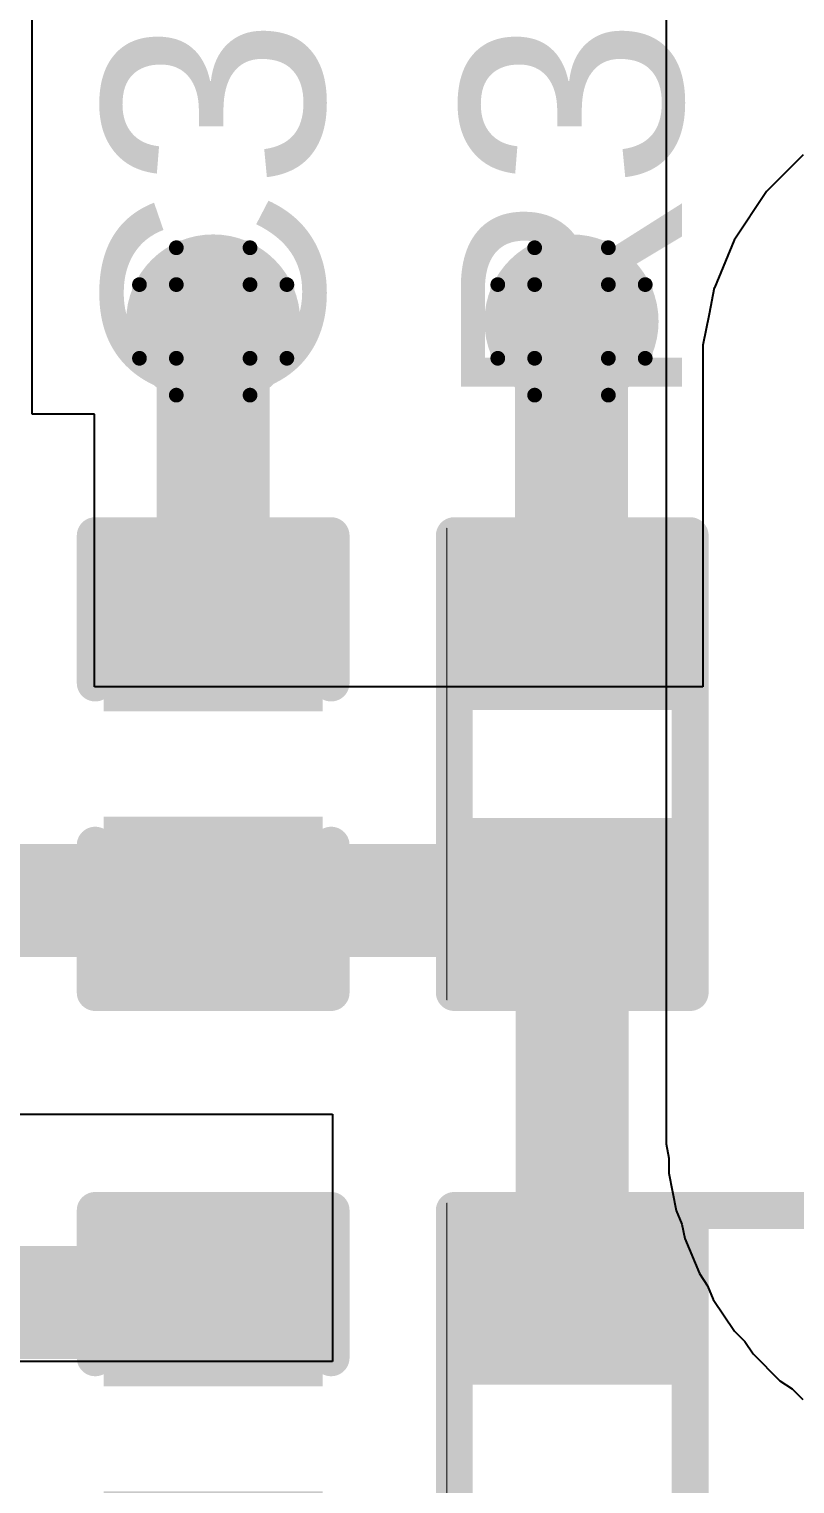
# Model space of a CAD drawing. Header units: inches. Extents: x -18 to 202, y -11 to 119.
# Drawn here: x 43.52 to 46.15, y 12.25 to 17.27 of the extents above; entities that cross this region are included whole.
import ezdxf

# ---------------------------------------------------------------- set-up
doc = ezdxf.new("R2010")
doc.units = ezdxf.units.IN
for name, color, linetype in [('Board Outline', 216, 'Continuous'), ('Bottom Layer', 5, 'Continuous'), ('Drill Drawing', 1, 'Continuous'), ('Ground', 16, 'Continuous'), ('Power', 76, 'Continuous'), ('Top Layer', 1, 'Continuous'), ('Top Overlay', 2, 'Continuous'), ('Top Paste', 8, 'Continuous'), ('Top Solder', 216, 'Continuous'), ('Via Holes', 16, 'Continuous')]:
    doc.layers.add(name, color=color, linetype=linetype)
doc.styles.add('Arial', font='', dxfattribs={"height": 0.2})
doc.styles.get('Arial').set_extended_font_data('Arial')

# ---------------------------------------------------------------- blocks, each defined once
blk = doc.blocks.new('R___0402_54')
at = {"layer": 'Top Layer'}
for points in [[(-0.6985050799999999, -0.31749746), (-0.6985050799999999, 0.3175025399999999), (-0.24130508, 0.3175025400000001), (-0.2413050799999999, -0.31749746)], [(0.2413000000000001, -0.3175), (0.2412999999999999, 0.3174999999999999), (0.6985, 0.3175), (0.6985, -0.3174999999999999)]]:
    blk.add_hatch(color=1, dxfattribs=at).paths.add_polyline_path(points)
at = {"layer": 'Top Paste'}
for points in [[(-0.6985050799999999, -0.31749746), (-0.6985050799999999, 0.3175025399999999), (-0.24130508, 0.3175025400000001), (-0.2413050799999999, -0.31749746)], [(0.2413000000000001, -0.3175), (0.2412999999999999, 0.3174999999999999), (0.6985, 0.3175), (0.6985, -0.3174999999999999)]]:
    blk.add_hatch(color=8, dxfattribs=at).paths.add_polyline_path(points)
at = {"layer": 'Top Solder'}
for points in [[(-0.75350624, -0.3724986200000001), (-0.75350624, 0.3725036999999999), (-0.1863039200000001, 0.3725037), (-0.1863039199999999, -0.3724986199999999)], [(0.18629884, -0.3725011600000001), (0.1862988399999999, 0.3725011599999999), (0.75350116, 0.3725011600000001), (0.75350116, -0.3725011599999999)]]:
    blk.add_hatch(color=216, dxfattribs=at).paths.add_polyline_path(points)
at = {"layer": 'Top Overlay'}
for points in [[(-0.78740254, -0.40640254, 0.127, 0.127, 0), (-0.7874, 0.4064, 0.127, 0.127, 0)], [(0.7874, 0.40639746, 0.127, 0.127, 0), (-0.7874, 0.4064, 0.127, 0.127, 0)], [(0.7874, -0.4064, 0.127, 0.127, 0), (0.7874, 0.40639746, 0.127, 0.127, 0)], [(-0.78740254, -0.40640254, 0.127, 0.127, 0), (0.7874, -0.4064, 0.127, 0.127, 0)], [(0.81279492, -0.4318, 0.0032258, 0.0032258, 0), (-0.8128, -0.4318, 0.0032258, 0.0032258, 0)]]:
    blk.add_lwpolyline(points, format="xyseb", dxfattribs=at)
for points in [[(-0.8191499999999999, 0.4064, 0.0635, 0.0635, 1), (-0.7556499999999999, 0.4064, 0.0635, 0.0635, 1)], [(-0.8191499999999999, 0.4064, 0.0635, 0.0635, 1), (-0.7556499999999999, 0.4064, 0.0635, 0.0635, 1)], [(0.7556499999999999, 0.40639746, 0.0635, 0.0635, 1), (0.8191499999999999, 0.40639746, 0.0635, 0.0635, 1)], [(0.7556499999999999, 0.40639746, 0.0635, 0.0635, 1), (0.8191499999999999, 0.40639746, 0.0635, 0.0635, 1)], [(-0.8191525399999998, -0.40640254, 0.0635, 0.0635, 1), (-0.75565254, -0.40640254, 0.0635, 0.0635, 1)], [(-0.8191525399999998, -0.40640254, 0.0635, 0.0635, 1), (-0.75565254, -0.40640254, 0.0635, 0.0635, 1)], [(0.7556499999999999, -0.4064, 0.0635, 0.0635, 1), (0.8191499999999999, -0.4064, 0.0635, 0.0635, 1)], [(0.7556499999999999, -0.4064, 0.0635, 0.0635, 1), (0.8191499999999999, -0.4064, 0.0635, 0.0635, 1)], [(-0.81360518, -0.4318, 0.0016129, 0.0016129, 1), (-0.8119948199999999, -0.4318, 0.0016129, 0.0016129, 1)], [(0.8119897399999999, -0.4318, 0.0016129, 0.0016129, 1), (0.8136000999999999, -0.4318, 0.0016129, 0.0016129, 1)]]:
    blk.add_lwpolyline(points, format="xyseb", close=True, dxfattribs=at)
blk = doc.blocks.new('R___0402_56')
at = {"layer": 'Top Layer'}
for points in [[(-0.69849746, -0.3175025400000001), (-0.69849746, 0.31749746), (-0.24129746, 0.31749746), (-0.2412974599999999, -0.3175025399999999)], [(0.2413025400000001, -0.3175), (0.2413025399999999, 0.3174999999999999), (0.6985025399999999, 0.3175), (0.6985025399999999, -0.3174999999999999)]]:
    blk.add_hatch(color=1, dxfattribs=at).paths.add_polyline_path(points)
at = {"layer": 'Top Paste'}
for points in [[(-0.69849746, -0.3175025400000001), (-0.69849746, 0.31749746), (-0.24129746, 0.31749746), (-0.2412974599999999, -0.3175025399999999)], [(0.2413025400000001, -0.3175), (0.2413025399999999, 0.3174999999999999), (0.6985025399999999, 0.3175), (0.6985025399999999, -0.3174999999999999)]]:
    blk.add_hatch(color=8, dxfattribs=at).paths.add_polyline_path(points)
at = {"layer": 'Top Solder'}
for points in [[(-0.7534986199999999, -0.3725037), (-0.7534986199999999, 0.3724986199999999), (-0.1862963000000001, 0.3724986200000001), (-0.1862962999999999, -0.3725036999999999)], [(0.1863013800000001, -0.3725011600000001), (0.1863013799999999, 0.3725011599999999), (0.7535037, 0.3725011600000001), (0.7535037, -0.3725011599999999)]]:
    blk.add_hatch(color=216, dxfattribs=at).paths.add_polyline_path(points)
at = {"layer": 'Top Overlay'}
for points in [[(0.78739746, 0.40639746, 0.127, 0.127, 0), (-0.7874, 0.40639746, 0.127, 0.127, 0)], [(-0.7874, -0.4064, 0.127, 0.127, 0), (-0.7874, 0.40639746, 0.127, 0.127, 0)], [(0.7874050799999999, -0.40640508, 0.127, 0.127, 0), (0.78739746, 0.40639746, 0.127, 0.127, 0)], [(0.7874050799999999, -0.40640508, 0.127, 0.127, 0), (-0.7874, -0.4064, 0.127, 0.127, 0)], [(0.8127974599999999, -0.43180254, 0.0032258, 0.0032258, 0), (-0.8128, -0.4318, 0.0032258, 0.0032258, 0)]]:
    blk.add_lwpolyline(points, format="xyseb", dxfattribs=at)
for points in [[(-0.8191499999999999, 0.40639746, 0.0635, 0.0635, 1), (-0.7556499999999999, 0.40639746, 0.0635, 0.0635, 1)], [(-0.8191499999999999, 0.40639746, 0.0635, 0.0635, 1), (-0.7556499999999999, 0.40639746, 0.0635, 0.0635, 1)], [(0.7556474599999999, 0.40639746, 0.0635, 0.0635, 1), (0.8191474599999999, 0.40639746, 0.0635, 0.0635, 1)], [(0.7556474599999999, 0.40639746, 0.0635, 0.0635, 1), (0.8191474599999999, 0.40639746, 0.0635, 0.0635, 1)], [(-0.8191499999999999, -0.4064, 0.0635, 0.0635, 1), (-0.7556499999999999, -0.4064, 0.0635, 0.0635, 1)], [(-0.8191499999999999, -0.4064, 0.0635, 0.0635, 1), (-0.7556499999999999, -0.4064, 0.0635, 0.0635, 1)], [(0.75565508, -0.40640508, 0.0635, 0.0635, 1), (0.8191550799999999, -0.40640508, 0.0635, 0.0635, 1)], [(0.75565508, -0.40640508, 0.0635, 0.0635, 1), (0.8191550799999999, -0.40640508, 0.0635, 0.0635, 1)], [(-0.81360518, -0.4318, 0.0016129, 0.0016129, 1), (-0.8119948199999999, -0.4318, 0.0016129, 0.0016129, 1)], [(0.81199228, -0.43180254, 0.0016129, 0.0016129, 1), (0.8136026399999999, -0.43180254, 0.0016129, 0.0016129, 1)]]:
    blk.add_lwpolyline(points, format="xyseb", close=True, dxfattribs=at)
blk = doc.blocks.new('C___0402_105')
at = {"layer": 'Top Layer'}
for points in [[(-0.6985050799999999, -0.3175), (-0.6985050799999999, 0.3174999999999999), (-0.24130508, 0.3175), (-0.2413050799999999, -0.3174999999999999)], [(0.24129746, -0.3175), (0.2412974599999999, 0.3174999999999999), (0.69849746, 0.3175), (0.69849746, -0.3174999999999999)]]:
    blk.add_hatch(color=1, dxfattribs=at).paths.add_polyline_path(points)
at = {"layer": 'Top Paste'}
for points in [[(-0.6985050799999999, -0.3175), (-0.6985050799999999, 0.3174999999999999), (-0.24130508, 0.3175), (-0.2413050799999999, -0.3174999999999999)], [(0.24129746, -0.3175), (0.2412974599999999, 0.3174999999999999), (0.69849746, 0.3175), (0.69849746, -0.3174999999999999)]]:
    blk.add_hatch(color=8, dxfattribs=at).paths.add_polyline_path(points)
at = {"layer": 'Top Solder'}
for points in [[(-0.75850496, -0.3774998800000001), (-0.75850496, 0.3774998799999999), (-0.1813052000000001, 0.3774998800000001), (-0.1813051999999999, -0.3774998799999999)], [(0.1812975800000001, -0.3774998800000001), (0.1812975799999999, 0.3774998799999999), (0.7584973399999999, 0.3774998800000001), (0.7584973399999999, -0.3774998799999999)]]:
    blk.add_hatch(color=216, dxfattribs=at).paths.add_polyline_path(points)
at = {"layer": 'Top Overlay'}
for points in [[(-0.7874, -0.4064, 0.127, 0.127, 0), (-0.7874050799999999, 0.40640508, 0.127, 0.127, 0)], [(-0.27940508, 0.40640508, 0.127, 0.127, 0), (-0.7874050799999999, 0.40640508, 0.127, 0.127, 0)], [(0.78739746, 0.40639746, 0.127, 0.127, 0), (0.2794, 0.40640508, 0.127, 0.127, 0)], [(0.78740254, -0.40640254, 0.127, 0.127, 0), (0.78739746, 0.40639746, 0.127, 0.127, 0)], [(-0.27940254, -0.40640508, 0.127, 0.127, 0), (-0.7874, -0.4064, 0.127, 0.127, 0)], [(0.78740254, -0.40640254, 0.127, 0.127, 0), (0.2794, -0.40640254, 0.127, 0.127, 0)]]:
    blk.add_lwpolyline(points, format="xyseb", dxfattribs=at)
for points in [[(-0.8191550799999999, 0.40640508, 0.0635, 0.0635, 1), (-0.75565508, 0.40640508, 0.0635, 0.0635, 1)], [(-0.8191550799999999, 0.40640508, 0.0635, 0.0635, 1), (-0.75565508, 0.40640508, 0.0635, 0.0635, 1)], [(-0.31115508, 0.40640508, 0.0635, 0.0635, 1), (-0.24765508, 0.40640508, 0.0635, 0.0635, 1)], [(0.24765, 0.40640508, 0.0635, 0.0635, 1), (0.31115, 0.40640508, 0.0635, 0.0635, 1)], [(0.7556474599999999, 0.40639746, 0.0635, 0.0635, 1), (0.8191474599999999, 0.40639746, 0.0635, 0.0635, 1)], [(0.7556474599999999, 0.40639746, 0.0635, 0.0635, 1), (0.8191474599999999, 0.40639746, 0.0635, 0.0635, 1)], [(-0.8191499999999999, -0.4064, 0.0635, 0.0635, 1), (-0.7556499999999999, -0.4064, 0.0635, 0.0635, 1)], [(-0.8191499999999999, -0.4064, 0.0635, 0.0635, 1), (-0.7556499999999999, -0.4064, 0.0635, 0.0635, 1)], [(-0.31115254, -0.40640508, 0.0635, 0.0635, 1), (-0.24765254, -0.40640508, 0.0635, 0.0635, 1)], [(0.24765, -0.40640254, 0.0635, 0.0635, 1), (0.31115, -0.40640254, 0.0635, 0.0635, 1)], [(0.75565254, -0.40640254, 0.0635, 0.0635, 1), (0.8191525399999998, -0.40640254, 0.0635, 0.0635, 1)], [(0.75565254, -0.40640254, 0.0635, 0.0635, 1), (0.8191525399999998, -0.40640254, 0.0635, 0.0635, 1)]]:
    blk.add_lwpolyline(points, format="xyseb", close=True, dxfattribs=at)
blk = doc.blocks.new('C___0402_106')
at = {"layer": 'Top Layer'}
for points in [[(-0.6985025399999999, -0.3175025400000001), (-0.6985025399999999, 0.31749746), (-0.2413025400000001, 0.31749746), (-0.2413025399999999, -0.3175025399999999)], [(0.2413000000000001, -0.3175025400000001), (0.2412999999999999, 0.31749746), (0.6985, 0.31749746), (0.6985, -0.3175025399999999)]]:
    blk.add_hatch(color=1, dxfattribs=at).paths.add_polyline_path(points)
at = {"layer": 'Top Paste'}
for points in [[(-0.6985025399999999, -0.3175025400000001), (-0.6985025399999999, 0.31749746), (-0.2413025400000001, 0.31749746), (-0.2413025399999999, -0.3175025399999999)], [(0.2413000000000001, -0.3175025400000001), (0.2412999999999999, 0.31749746), (0.6985, 0.31749746), (0.6985, -0.3175025399999999)]]:
    blk.add_hatch(color=8, dxfattribs=at).paths.add_polyline_path(points)
at = {"layer": 'Top Solder'}
for points in [[(-0.75850242, -0.3775024200000001), (-0.75850242, 0.3774973399999999), (-0.1813026600000001, 0.3774973400000001), (-0.1813026599999999, -0.3775024199999999)], [(0.1813001200000001, -0.3775024200000001), (0.1813001199999999, 0.3774973399999999), (0.7584998799999999, 0.3774973400000001), (0.7584998799999999, -0.3775024199999999)]]:
    blk.add_hatch(color=216, dxfattribs=at).paths.add_polyline_path(points)
at = {"layer": 'Top Overlay'}
for points in [[(-0.78739746, -0.40640254, 0.127, 0.127, 0), (-0.78739746, 0.4064, 0.127, 0.127, 0)], [(-0.27940254, 0.4064, 0.127, 0.127, 0), (-0.78739746, 0.4064, 0.127, 0.127, 0)], [(0.27940254, 0.4064, 0.127, 0.127, 0), (0.78740254, 0.40640254, 0.127, 0.127, 0)], [(0.78740254, -0.40640508, 0.127, 0.127, 0), (0.78740254, 0.40640254, 0.127, 0.127, 0)], [(-0.2794, -0.40640508, 0.127, 0.127, 0), (-0.78739746, -0.40640254, 0.127, 0.127, 0)], [(0.78740254, -0.40640508, 0.127, 0.127, 0), (0.27940508, -0.40640508, 0.127, 0.127, 0)]]:
    blk.add_lwpolyline(points, format="xyseb", dxfattribs=at)
for points in [[(-0.8191474599999999, 0.4064, 0.0635, 0.0635, 1), (-0.7556474599999999, 0.4064, 0.0635, 0.0635, 1)], [(-0.8191474599999999, 0.4064, 0.0635, 0.0635, 1), (-0.7556474599999999, 0.4064, 0.0635, 0.0635, 1)], [(-0.31115254, 0.4064, 0.0635, 0.0635, 1), (-0.24765254, 0.4064, 0.0635, 0.0635, 1)], [(0.24765254, 0.4064, 0.0635, 0.0635, 1), (0.31115254, 0.4064, 0.0635, 0.0635, 1)], [(0.75565254, 0.40640254, 0.0635, 0.0635, 1), (0.8191525399999998, 0.40640254, 0.0635, 0.0635, 1)], [(0.75565254, 0.40640254, 0.0635, 0.0635, 1), (0.8191525399999998, 0.40640254, 0.0635, 0.0635, 1)], [(-0.8191474599999999, -0.40640254, 0.0635, 0.0635, 1), (-0.7556474599999999, -0.40640254, 0.0635, 0.0635, 1)], [(-0.8191474599999999, -0.40640254, 0.0635, 0.0635, 1), (-0.7556474599999999, -0.40640254, 0.0635, 0.0635, 1)], [(-0.31115, -0.40640508, 0.0635, 0.0635, 1), (-0.24765, -0.40640508, 0.0635, 0.0635, 1)], [(0.24765508, -0.40640508, 0.0635, 0.0635, 1), (0.31115508, -0.40640508, 0.0635, 0.0635, 1)], [(0.75565254, -0.40640508, 0.0635, 0.0635, 1), (0.8191525399999998, -0.40640508, 0.0635, 0.0635, 1)], [(0.75565254, -0.40640508, 0.0635, 0.0635, 1), (0.8191525399999998, -0.40640508, 0.0635, 0.0635, 1)]]:
    blk.add_lwpolyline(points, format="xyseb", close=True, dxfattribs=at)

msp = doc.modelspace()

# ---------------------------------------------------------------- hatches: boundary and pattern name
at = {"layer": 'Bottom Layer'}
h = msp.add_hatch(color=5, dxfattribs=at)
edge = h.paths.add_edge_path()
edge.add_arc((44.14961706, 16.26007162), 0.2999994, 0, 360)
h = msp.add_hatch(color=5, dxfattribs=at)
edge = h.paths.add_edge_path()
edge.add_arc((45.38432884, 16.26007162), 0.2999994, 0, 360)
at = {"layer": 'Ground'}
h = msp.add_hatch(color=16, dxfattribs=at)
edge = h.paths.add_edge_path()
edge.add_arc((44.14961706, 16.26007162), 0.2999994, 0, 360)
h = msp.add_hatch(color=16, dxfattribs=at)
edge = h.paths.add_edge_path()
edge.add_arc((45.38432884, 16.26007162), 0.2999994, 0, 360)
at = {"layer": 'Power'}
h = msp.add_hatch(color=76, dxfattribs=at)
edge = h.paths.add_edge_path()
edge.add_arc((44.14961706, 16.26007162), 0.2999994, 0, 360)
h = msp.add_hatch(color=76, dxfattribs=at)
edge = h.paths.add_edge_path()
edge.add_arc((45.38432884, 16.26007162), 0.2999994, 0, 360)
at = {"layer": 'Top Layer'}
h = msp.add_hatch(color=1, dxfattribs=at)
edge = h.paths.add_edge_path()
edge.add_arc((44.14961706, 16.26007162), 0.2999994, 0, 360)
h = msp.add_hatch(color=1, dxfattribs=at)
edge = h.paths.add_edge_path()
edge.add_arc((45.38432884, 16.26007162), 0.2999994, 0, 360)
at = {"layer": 'Via Holes'}
h = msp.add_hatch(color=7, dxfattribs=at)
edge = h.paths.add_edge_path()
edge.add_arc((44.14961706, 16.26007162), 0.1499997, 0, 360)
h = msp.add_hatch(color=7, dxfattribs=at)
edge = h.paths.add_edge_path()
edge.add_arc((45.38432884, 16.26007162), 0.1499997, 0, 360)

# ---------------------------------------------------------------- linework, layer by layer
at = {"layer": 'Board Outline'}
msp.add_lwpolyline([(44.2298709, 62.30989315999999, 0.254, 0.254, -3.535496147403243), (7.564747379999999, 62.28912103999999, 0.254, 0.254, 0)], format="xyseb", dxfattribs=at)
at = {"layer": 'Bottom Layer'}
for p, q in [((45.71004828, 23.27102534), (45.71004828, 13.49106522)), ((45.71004828, 13.49106522), (45.71004574, 13.42566276)), ((45.71004574, 13.42566276), (45.71999745999999, 13.37561968)), ((45.71999745999999, 13.37561968), (45.71999745999999, 13.32459362)), ((45.71999745999999, 13.32459362), (45.74551683999999, 13.19630076)), ((45.74551683999999, 13.19630076), (45.76504182, 13.14916344)), ((45.76504182, 13.14916344), (45.774991, 13.09914322)), ((45.774991, 13.09914322), (45.82504678, 12.97829256)), ((45.82504678, 12.97829256), (45.8533881, 12.93587456)), ((45.8533881, 12.93587456), (45.87291054, 12.88874486)), ((45.87291054, 12.88874486), (45.94558248, 12.77998206)), ((45.94558248, 12.77998206), (45.98165302, 12.74391152)), ((45.98165302, 12.74391152), (46.00999688, 12.70149098)), ((46.00999688, 12.70149098), (46.10249098, 12.60899688)), ((46.10249098, 12.60899688), (46.14491151999999, 12.58065302)), ((46.14491151999999, 12.58065302), (46.18098206, 12.54458248))]:
    msp.add_line(p, q, dxfattribs=at)
at = {"layer": 'Drill Drawing'}
for points in [[(44.02261705999999, 16.38707162, 0.0508, 0.0508, 0), (44.02261705999999, 16.51407162, 0.0508, 0.0508, 0)], [(44.02261705999999, 16.51407162, 0.0508, 0.0508, 0), (44.27661706, 16.51407162, 0.0508, 0.0508, 0)], [(44.27661706, 16.38707162, 0.0508, 0.0508, 0), (44.27661706, 16.51407162, 0.0508, 0.0508, 0)], [(45.25732883999999, 16.38707162, 0.0508, 0.0508, 0), (45.25732883999999, 16.51407162, 0.0508, 0.0508, 0)], [(45.25732883999999, 16.51407162, 0.0508, 0.0508, 0), (45.51132884, 16.51407162, 0.0508, 0.0508, 0)], [(45.51132884, 16.38707162, 0.0508, 0.0508, 0), (45.51132884, 16.51407162, 0.0508, 0.0508, 0)], [(43.89561706, 16.13307162, 0.0508, 0.0508, 0), (43.89561706, 16.38707162, 0.0508, 0.0508, 0)], [(43.89561706, 16.38707162, 0.0508, 0.0508, 0), (44.02261705999999, 16.38707162, 0.0508, 0.0508, 0)], [(44.27661706, 16.38707162, 0.0508, 0.0508, 0), (44.40361706, 16.38707162, 0.0508, 0.0508, 0)], [(44.40361706, 16.13307162, 0.0508, 0.0508, 0), (44.40361706, 16.38707162, 0.0508, 0.0508, 0)], [(45.13032884, 16.13307162, 0.0508, 0.0508, 0), (45.13032884, 16.38707162, 0.0508, 0.0508, 0)], [(45.13032884, 16.38707162, 0.0508, 0.0508, 0), (45.25732883999999, 16.38707162, 0.0508, 0.0508, 0)], [(45.51132884, 16.38707162, 0.0508, 0.0508, 0), (45.63832884, 16.38707162, 0.0508, 0.0508, 0)], [(45.63832884, 16.13307162, 0.0508, 0.0508, 0), (45.63832884, 16.38707162, 0.0508, 0.0508, 0)], [(43.89561706, 16.13307162, 0.0508, 0.0508, 0), (44.02261705999999, 16.13307162, 0.0508, 0.0508, 0)], [(44.02261705999999, 16.00607162, 0.0508, 0.0508, 0), (44.02261705999999, 16.13307162, 0.0508, 0.0508, 0)], [(44.27661706, 16.13307162, 0.0508, 0.0508, 0), (44.40361706, 16.13307162, 0.0508, 0.0508, 0)], [(44.27661706, 16.00607162, 0.0508, 0.0508, 0), (44.27661706, 16.13307162, 0.0508, 0.0508, 0)], [(45.13032884, 16.13307162, 0.0508, 0.0508, 0), (45.25732883999999, 16.13307162, 0.0508, 0.0508, 0)], [(45.25732883999999, 16.00607162, 0.0508, 0.0508, 0), (45.25732883999999, 16.13307162, 0.0508, 0.0508, 0)], [(45.51132884, 16.13307162, 0.0508, 0.0508, 0), (45.63832884, 16.13307162, 0.0508, 0.0508, 0)], [(45.51132884, 16.00607162, 0.0508, 0.0508, 0), (45.51132884, 16.13307162, 0.0508, 0.0508, 0)], [(44.02261705999999, 16.00607162, 0.0508, 0.0508, 0), (44.27661706, 16.00607162, 0.0508, 0.0508, 0)], [(45.25732883999999, 16.00607162, 0.0508, 0.0508, 0), (45.51132884, 16.00607162, 0.0508, 0.0508, 0)]]:
    msp.add_lwpolyline(points, format="xyseb", dxfattribs=at)
for points in [[(44.00991706, 16.51407162, 0.0254, 0.0254, 1), (44.03531706, 16.51407162, 0.0254, 0.0254, 1)], [(44.00991706, 16.51407162, 0.0254, 0.0254, 1), (44.03531706, 16.51407162, 0.0254, 0.0254, 1)], [(44.26391706, 16.51407162, 0.0254, 0.0254, 1), (44.28931706, 16.51407162, 0.0254, 0.0254, 1)], [(44.26391706, 16.51407162, 0.0254, 0.0254, 1), (44.28931706, 16.51407162, 0.0254, 0.0254, 1)], [(45.24462884, 16.51407162, 0.0254, 0.0254, 1), (45.27002884, 16.51407162, 0.0254, 0.0254, 1)], [(45.24462884, 16.51407162, 0.0254, 0.0254, 1), (45.27002884, 16.51407162, 0.0254, 0.0254, 1)], [(45.49862883999999, 16.51407162, 0.0254, 0.0254, 1), (45.52402883999999, 16.51407162, 0.0254, 0.0254, 1)], [(45.49862883999999, 16.51407162, 0.0254, 0.0254, 1), (45.52402883999999, 16.51407162, 0.0254, 0.0254, 1)], [(43.88291706, 16.38707162, 0.0254, 0.0254, 1), (43.90831705999999, 16.38707162, 0.0254, 0.0254, 1)], [(43.88291706, 16.38707162, 0.0254, 0.0254, 1), (43.90831705999999, 16.38707162, 0.0254, 0.0254, 1)], [(44.00991706, 16.38707162, 0.0254, 0.0254, 1), (44.03531706, 16.38707162, 0.0254, 0.0254, 1)], [(44.00991706, 16.38707162, 0.0254, 0.0254, 1), (44.03531706, 16.38707162, 0.0254, 0.0254, 1)], [(44.26391706, 16.38707162, 0.0254, 0.0254, 1), (44.28931706, 16.38707162, 0.0254, 0.0254, 1)], [(44.26391706, 16.38707162, 0.0254, 0.0254, 1), (44.28931706, 16.38707162, 0.0254, 0.0254, 1)], [(44.39091705999999, 16.38707162, 0.0254, 0.0254, 1), (44.41631706, 16.38707162, 0.0254, 0.0254, 1)], [(44.39091705999999, 16.38707162, 0.0254, 0.0254, 1), (44.41631706, 16.38707162, 0.0254, 0.0254, 1)], [(45.11762884, 16.38707162, 0.0254, 0.0254, 1), (45.14302884, 16.38707162, 0.0254, 0.0254, 1)], [(45.11762884, 16.38707162, 0.0254, 0.0254, 1), (45.14302884, 16.38707162, 0.0254, 0.0254, 1)], [(45.24462884, 16.38707162, 0.0254, 0.0254, 1), (45.27002884, 16.38707162, 0.0254, 0.0254, 1)], [(45.24462884, 16.38707162, 0.0254, 0.0254, 1), (45.27002884, 16.38707162, 0.0254, 0.0254, 1)], [(45.49862883999999, 16.38707162, 0.0254, 0.0254, 1), (45.52402883999999, 16.38707162, 0.0254, 0.0254, 1)], [(45.49862883999999, 16.38707162, 0.0254, 0.0254, 1), (45.52402883999999, 16.38707162, 0.0254, 0.0254, 1)], [(45.62562884, 16.38707162, 0.0254, 0.0254, 1), (45.65102884, 16.38707162, 0.0254, 0.0254, 1)], [(45.62562884, 16.38707162, 0.0254, 0.0254, 1), (45.65102884, 16.38707162, 0.0254, 0.0254, 1)], [(43.88291706, 16.13307162, 0.0254, 0.0254, 1), (43.90831705999999, 16.13307162, 0.0254, 0.0254, 1)], [(43.88291706, 16.13307162, 0.0254, 0.0254, 1), (43.90831705999999, 16.13307162, 0.0254, 0.0254, 1)], [(44.00991706, 16.13307162, 0.0254, 0.0254, 1), (44.03531706, 16.13307162, 0.0254, 0.0254, 1)], [(44.00991706, 16.13307162, 0.0254, 0.0254, 1), (44.03531706, 16.13307162, 0.0254, 0.0254, 1)], [(44.26391706, 16.13307162, 0.0254, 0.0254, 1), (44.28931706, 16.13307162, 0.0254, 0.0254, 1)], [(44.26391706, 16.13307162, 0.0254, 0.0254, 1), (44.28931706, 16.13307162, 0.0254, 0.0254, 1)], [(44.39091705999999, 16.13307162, 0.0254, 0.0254, 1), (44.41631706, 16.13307162, 0.0254, 0.0254, 1)], [(44.39091705999999, 16.13307162, 0.0254, 0.0254, 1), (44.41631706, 16.13307162, 0.0254, 0.0254, 1)], [(45.11762884, 16.13307162, 0.0254, 0.0254, 1), (45.14302884, 16.13307162, 0.0254, 0.0254, 1)], [(45.11762884, 16.13307162, 0.0254, 0.0254, 1), (45.14302884, 16.13307162, 0.0254, 0.0254, 1)], [(45.24462884, 16.13307162, 0.0254, 0.0254, 1), (45.27002884, 16.13307162, 0.0254, 0.0254, 1)], [(45.24462884, 16.13307162, 0.0254, 0.0254, 1), (45.27002884, 16.13307162, 0.0254, 0.0254, 1)], [(45.49862883999999, 16.13307162, 0.0254, 0.0254, 1), (45.52402883999999, 16.13307162, 0.0254, 0.0254, 1)], [(45.49862883999999, 16.13307162, 0.0254, 0.0254, 1), (45.52402883999999, 16.13307162, 0.0254, 0.0254, 1)], [(45.62562884, 16.13307162, 0.0254, 0.0254, 1), (45.65102884, 16.13307162, 0.0254, 0.0254, 1)], [(45.62562884, 16.13307162, 0.0254, 0.0254, 1), (45.65102884, 16.13307162, 0.0254, 0.0254, 1)], [(44.00991706, 16.00607162, 0.0254, 0.0254, 1), (44.03531706, 16.00607162, 0.0254, 0.0254, 1)], [(44.00991706, 16.00607162, 0.0254, 0.0254, 1), (44.03531706, 16.00607162, 0.0254, 0.0254, 1)], [(44.26391706, 16.00607162, 0.0254, 0.0254, 1), (44.28931706, 16.00607162, 0.0254, 0.0254, 1)], [(44.26391706, 16.00607162, 0.0254, 0.0254, 1), (44.28931706, 16.00607162, 0.0254, 0.0254, 1)], [(45.24462884, 16.00607162, 0.0254, 0.0254, 1), (45.27002884, 16.00607162, 0.0254, 0.0254, 1)], [(45.24462884, 16.00607162, 0.0254, 0.0254, 1), (45.27002884, 16.00607162, 0.0254, 0.0254, 1)], [(45.49862883999999, 16.00607162, 0.0254, 0.0254, 1), (45.52402883999999, 16.00607162, 0.0254, 0.0254, 1)], [(45.49862883999999, 16.00607162, 0.0254, 0.0254, 1), (45.52402883999999, 16.00607162, 0.0254, 0.0254, 1)]]:
    msp.add_lwpolyline(points, format="xyseb", close=True, dxfattribs=at)
at = {"layer": 'Top Layer'}
for p, q in [((43.52542476, 15.9409384), (43.52542476, 17.81739642)), ((46.18210981999999, 16.83374078), (46.05664906, 16.70828002)), ((46.05664906, 16.70828002), (45.9443709, 16.54024378)), ((45.9443709, 16.54024378), (45.87647162, 16.3763198)), ((45.87646654, 16.3763071), (45.85844016, 16.28567228)), ((45.87646908, 16.37631218), (45.87646654, 16.3763071)), ((45.87647162, 16.3763198), (45.87646908, 16.37631218)), ((45.85844016, 16.28567228), (45.83704574, 16.17810836)), ((45.83704574, 16.17810836), (45.83704828, 16.17810074)), ((45.83704828, 16.17810074), (45.83704574, 16.17809312)), ((45.83704574, 16.17809312), (45.83704828, 16.08938108)), ((45.83704828, 16.08938108), (45.83704828, 15.00113332)), ((43.74039512, 15.9409384), (43.52542476, 15.9409384)), ((43.74039512, 15.00113332), (43.74039512, 15.9409384)), ((45.83704828, 15.00113332), (43.74039512, 15.00113332)), ((42.08939512, 13.52793332), (44.5613409, 13.52793332)), ((44.5613409, 13.52793332), (44.5613409, 12.67536454)), ((44.5613409, 12.67536454), (43.32411198, 12.67536454))]:
    msp.add_line(p, q, dxfattribs=at)
for points in [[(44.14961452, 16.26007162, 0.389382, 0.389382, 0), (44.14961706, 16.26007162, 0.389382, 0.389382, 0)], [(44.14961452, 15.20433586, 0.389382, 0.389382, 0), (44.14961452, 16.26007162, 0.389382, 0.389382, 0)], [(45.38432884, 15.2043384, 0.389382, 0.389382, 0), (45.38432884, 16.26007162, 0.389382, 0.389382, 0)], [(45.38432884, 15.2043384, 0.389382, 0.389382, 0), (45.38684343999999, 15.2043384, 0.389382, 0.389382, 0)], [(42.91489512, 14.26453332, 0.389382, 0.389382, 0), (44.14961452, 14.26453332, 0.389382, 0.389382, 0)], [(44.14961452, 14.26453332, 0.389382, 0.389382, 0), (45.3868409, 14.26453332, 0.389382, 0.389382, 0)], [(45.3868409, 12.878562, 0.389382, 0.389382, 0), (45.3868409, 14.26453332, 0.389382, 0.389382, 0)], [(42.91489512, 12.87856708, 0.389382, 0.389382, 0), (44.14961198, 12.87856708, 0.389382, 0.389382, 0)]]:
    msp.add_lwpolyline(points, format="xyseb", dxfattribs=at)
for points in [[(44.05226902, 16.26007162, 0.194691, 0.194691, 1), (44.24696002, 16.26007162, 0.194691, 0.194691, 1)], [(44.05226902, 16.26007162, 0.194691, 0.194691, 1), (44.24696002, 16.26007162, 0.194691, 0.194691, 1)], [(44.05227155999999, 16.26007162, 0.194691, 0.194691, 1), (44.24696255999999, 16.26007162, 0.194691, 0.194691, 1)], [(45.28698334, 16.26007162, 0.194691, 0.194691, 1), (45.48167434, 16.26007162, 0.194691, 0.194691, 1)], [(44.05226902, 15.20433586, 0.194691, 0.194691, 1), (44.24696002, 15.20433586, 0.194691, 0.194691, 1)], [(45.28698334, 15.2043384, 0.194691, 0.194691, 1), (45.48167434, 15.2043384, 0.194691, 0.194691, 1)], [(45.28698334, 15.2043384, 0.194691, 0.194691, 1), (45.48167434, 15.2043384, 0.194691, 0.194691, 1)], [(45.28949794, 15.2043384, 0.194691, 0.194691, 1), (45.48418894, 15.2043384, 0.194691, 0.194691, 1)], [(44.05226902, 14.26453332, 0.194691, 0.194691, 1), (44.24696002, 14.26453332, 0.194691, 0.194691, 1)], [(44.05226902, 14.26453332, 0.194691, 0.194691, 1), (44.24696002, 14.26453332, 0.194691, 0.194691, 1)], [(45.28949539999999, 14.26453332, 0.194691, 0.194691, 1), (45.4841864, 14.26453332, 0.194691, 0.194691, 1)], [(45.28949539999999, 14.26453332, 0.194691, 0.194691, 1), (45.4841864, 14.26453332, 0.194691, 0.194691, 1)], [(44.05226648, 12.87856708, 0.194691, 0.194691, 1), (44.24695748, 12.87856708, 0.194691, 0.194691, 1)], [(45.28949539999999, 12.878562, 0.194691, 0.194691, 1), (45.4841864, 12.878562, 0.194691, 0.194691, 1)]]:
    msp.add_lwpolyline(points, format="xyseb", close=True, dxfattribs=at)
at = {"layer": 'Top Overlay'}
msp.add_lwpolyline([(45.7932409, 13.19606454, 0.127, 0.127, 0), (46.30419999999999, 13.19606454, 0.127, 0.127, 0)], format="xyseb", dxfattribs=at)
msp.add_lwpolyline([(45.7614909, 13.19606454, 0.0635, 0.0635, 1), (45.8249909, 13.19606454, 0.0635, 0.0635, 1)], format="xyseb", close=True, dxfattribs=at)

# ---------------------------------------------------------------- block references
at = {"rotation": 270}
for name, p in [('C___0402_106', (44.14961706, 14.73443332)), ('R___0402_54', (45.3868409, 14.73443332)), ('C___0402_105', (44.14961198, 12.408662)), ('R___0402_56', (45.38684343999999, 12.40866454))]:
    msp.add_blockref(name, p, dxfattribs=at)

# ---------------------------------------------------------------- texts
at = {"layer": 'Top Overlay', "style": 'Arial'}
for s, p in [('C3', (44.5304926, 15.94807326)), ('R3', (45.76520184, 15.9480758))]:
    msp.add_text(s, height=0.7619999999999999, rotation=90, dxfattribs=at).set_placement(p)

doc.saveas('drawing.dxf')
